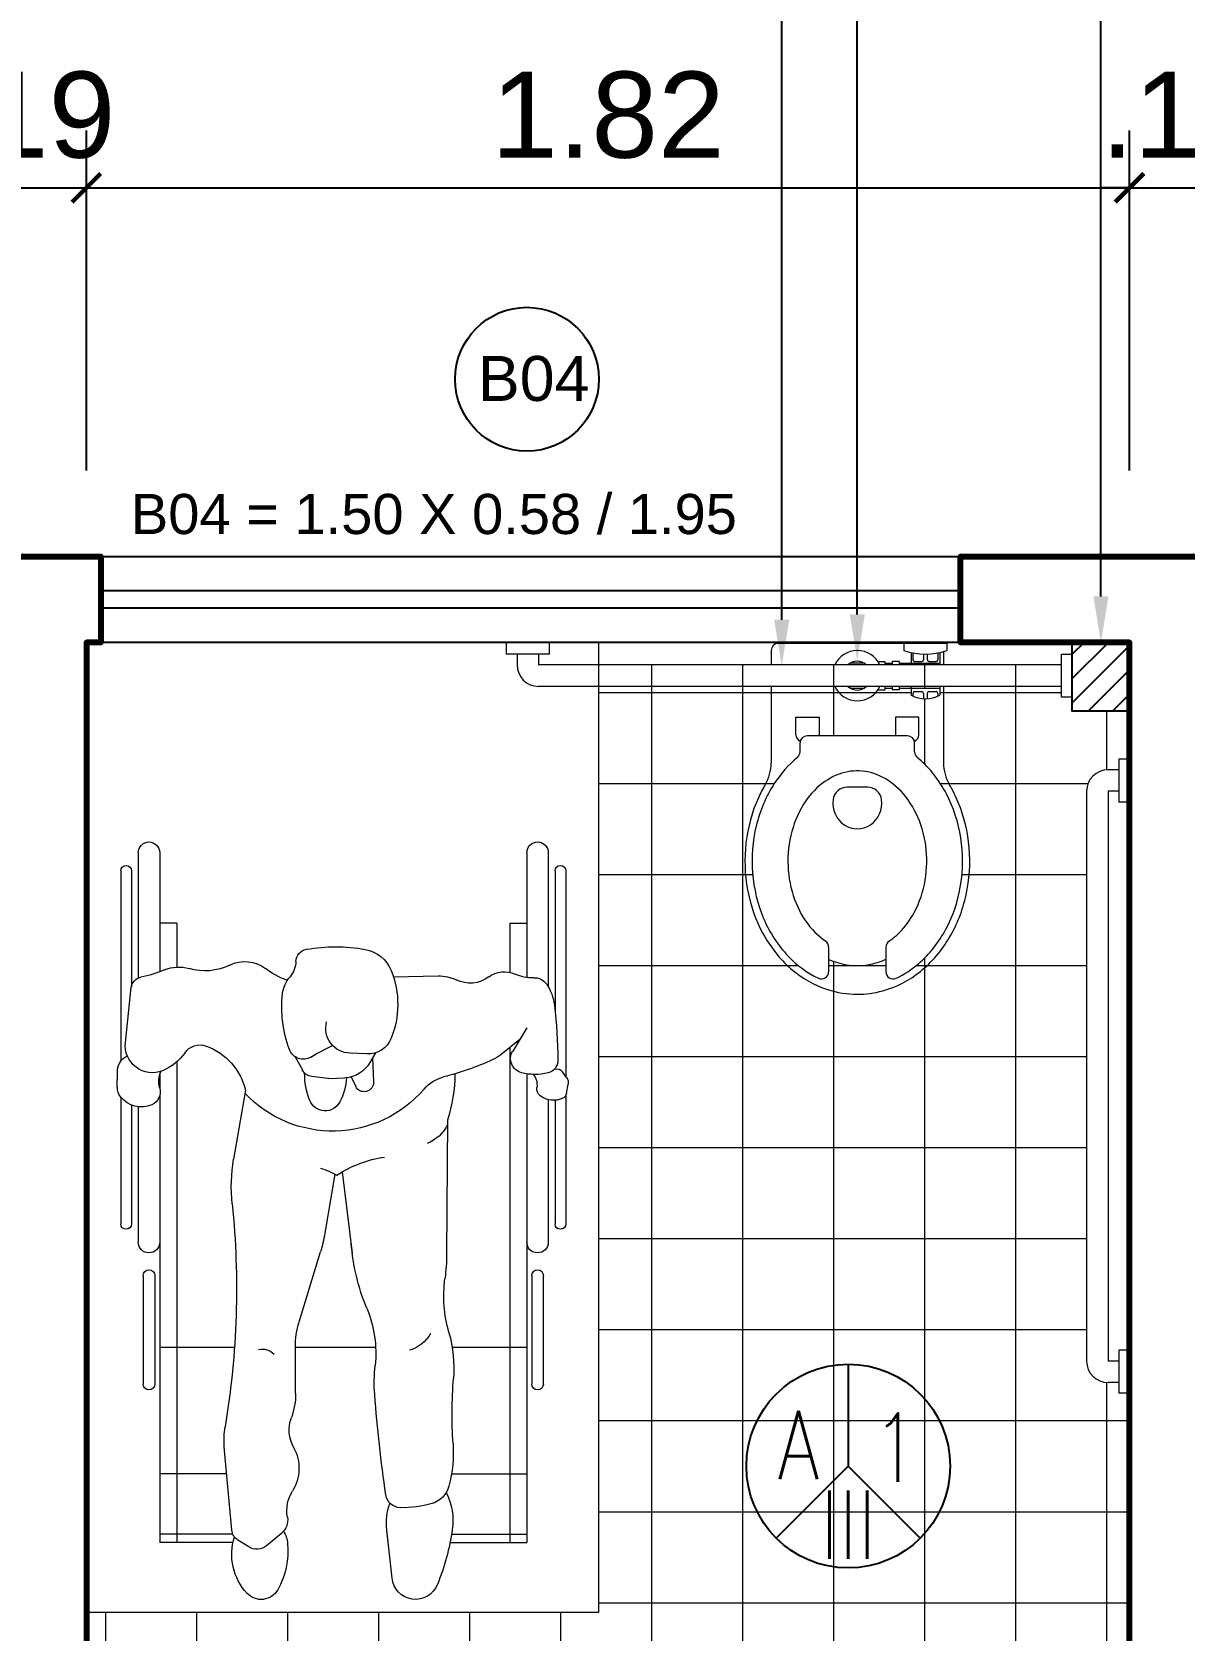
# Model space of a CAD drawing. Header units: metres. Extents: x -15851 to -15710, y 6781 to 6850.
# Drawn here: x -15804.962 to -15802.952, y 6804.295 to 6807.082 of the extents above; entities that cross this region are included whole.
import ezdxf
from ezdxf import colors
from ezdxf.entities.mleader import LeaderData, LeaderLine
from ezdxf.enums import TextEntityAlignment as Align
from ezdxf.math import Vec2, Vec3

# ---------------------------------------------------------------- set-up
doc = ezdxf.new("R2010")
doc.units = ezdxf.units.M
doc.linetypes.add('ACAD_ISO02W100', pattern=[15, 12, -3])
doc.layers.add('borda', color=220, linetype='Continuous', lineweight=9, plot=False)
for name, color, linetype, lineweight in [('cota', 18, 'Continuous', 9), ('hachura interna', 49, 'Continuous', 9), ('linha', 1, 'Continuous', 9), ('Linha 1', 1, 'Continuous', 13), ('Linha 2', 2, 'Continuous', 20), ('parede', 8, 'Continuous', 80), ('projeção', 25, 'ACAD_ISO02W100', 9)]:
    doc.layers.add(name, color=color, linetype=linetype, lineweight=lineweight)
for name, color, linetype in [('ESQUADRIAS', 2, 'Continuous'), ('Shafts', 1, 'Continuous'), ('TEXTO', 7, 'Continuous'), ('Texto Esquadrias', 7, 'Continuous'), ('TXT', 2, 'Continuous')]:
    doc.layers.add(name, color=color, linetype=linetype)
doc.layers.get('borda').off()
doc.styles.add('AMBI', font='arial.ttf')
doc.styles.add('arial', font='arial.ttf')
doc.styles.add('romans', font='romans.shx')
doc.styles.add('STYLE1', font='romans.shx')
doc.dimstyles.new('1-50', dxfattribs={"dimtxt": 0.15, "dimasz": 0.05, "dimexe": 0.1, "dimexo": 0.15, "dimgap": 0.05, "dimtad": 1, "dimzin": 4, "dimdsep": 46, "dimtxsty": 'arial', "dimblk": 'ARCHTICK', "dimcen": 0, "dimdle": 0.08, "dimclrd": 256, "dimclre": 256, "dimclrt": 256, "dimadec": 1, "dimazin": 0, "dimtfac": 1, "dimtix": 1, "dimtmove": 0, "dimatfit": 0, "dimldrblk": 'ARCHTICK', "dimfxl": 1, "dimtolj": 1, "dimarcsym": 0})

# ---------------------------------------------------------------- blocks, each defined once
blk = doc.blocks.new('deficiente 10')
for p, q in [((-779.61, 288.5), (-746.4, 288.5)), ((-749.65, 287.7), (-759.24, 286.66)), ((-741.89, 289.11), (-744.62, 289.09)), ((-740.15, 288.5), (-718.03, 288.5)), ((-782.78, 285.44), (-760.92, 285.44)), ((-779.61, 286.64), (-759.4, 286.64)), ((-738.77, 286.64), (-718.03, 286.64)), ((-738.47, 285.44), (-714.85, 285.44)), ((-709.01, 284.59), (-690.11, 284.59)), ((-782.78, 281.71), (-762, 281.71)), ((-770.51, 278.72), (-770.51, 281.71)), ((-744.04, 281.71), (-741.76, 281.71)), ((-740.39, 281.71), (-662.49, 281.71)), ((-709.01, 282.56), (-690.11, 282.56)), ((-696.56, 281.71), (-696.56, 268.66)), ((-674.43, 270.01), (-674.43, 281.71)), ((-663.9, 268.95), (-663.9, 281.71)), ((-662.49, 268.92), (-662.49, 281.71)), ((-770.51, 278.72), (-762.82, 278.72)), ((-746.29, 278.72), (-662.49, 278.72)), ((-664.63, 269.14), (-679.18, 270.44)), ((-741.35, 266.75), (-729.33, 268.81)), ((-661.7, 266.18), (-662.89, 268.07)), ((-661.92, 263.08), (-664.14, 260.43)), ((-747.19, 258.08), (-744.88, 256.82)), ((-700.93, 257.39), (-713.14, 253.67)), ((-696.56, 258.04), (-696.56, 244.04)), ((-688.48, 258), (-696.53, 258.04)), ((-743.38, 252.4), (-743.75, 255.17)), ((-743.37, 252.2), (-743.52, 249.39)), ((-726.72, 251.16), (-716.4, 252.9)), ((-747.69, 245.55), (-747.84, 248.46)), ((-743.68, 248.33), (-742.01, 247.52)), ((-727.1, 249.89), (-712.92, 248.12)), ((-747.87, 244.08), (-746.19, 245.03)), ((-747.03, 244.56), (-742.79, 244.4)), ((-761.12, 240.92), (-761.29, 233.11)), ((-656.22, 241.18), (-664.64, 242.1)), ((-736.1, 231.52), (-712.81, 231.65)), ((-696.56, 230.69), (-696.56, 217.66)), ((-674.43, 230.8), (-674.43, 217.66)), ((-663.9, 230.79), (-663.9, 217.66)), ((-662.49, 231.05), (-662.49, 217.66)), ((-770.51, 220.65), (-761.91, 220.65)), ((-770.51, 220.65), (-770.51, 217.66)), ((-750.21, 218.89), (-747.55, 222.2)), ((-748.8, 220.65), (-662.49, 220.65)), ((-782.78, 217.66), (-761.01, 217.66)), ((-752.25, 217.67), (-748.17, 220.13)), ((-749.74, 219.48), (-749.74, 219.18)), ((-744.21, 217.66), (-662.49, 217.66)), ((-709.01, 216.81), (-690.11, 216.81)), ((-709.01, 214.78), (-690.11, 214.78)), ((-782.78, 213.93), (-759.42, 213.93)), ((-779.61, 212.73), (-755.14, 212.73)), ((-739.71, 213.93), (-714.85, 213.93)), ((-739.6, 212.73), (-718.03, 212.73)), ((-779.61, 210.87), (-743.77, 210.87)), ((-743.56, 210.71), (-744.54, 211.43)), ((-740.76, 210.75), (-742.38, 210.45)), ((-740.44, 210.87), (-718.03, 210.87))]:
    blk.add_line(p, q)
for centre, radius, start, end in [((-779.61, 287.57), 0.933, 90, 270), ((-749.14, 282.98), 4.74, 338.1434, 96.1738), ((-744.6, 286.04), 3.06, 90.3734, 154.0963), ((-741.87, 286.37), 2.73, 50.9982, 90.3734), ((-743.04, 284.92), 4.61, 336.7071, 50.9982), ((-718.03, 287.57), 0.933, 270, 90), ((-782.78, 283.58), 1.87, 90, 270), ((-782.23, 289.29), 21.6, 337.1485, 348.553), ((-759.01, 284.59), 2.09, 96.1738, 168.553), ((-714.85, 283.58), 1.87, 270, 90), ((-709.01, 283.58), 1.02, 90, 270), ((-690.11, 283.58), 1.02, 270, 90), ((-742.9, 277.53), 4.34, 74.409, 113.6829), ((-741.07, 284.07), 2.46, 254.409, 336.7071), ((-756.42, 278.41), 6.41, 157.1485, 196.5694), ((-752.7, 284.41), 8.57, 304.5485, 338.1434), ((-771.88, 273.81), 9.72, 333.5166, 16.5694), ((-746, 274.68), 3.24, 124.5485, 199.9444), ((-738.92, 277.25), 10.77, 199.9444, 256.9452), ((-680.4, 256.78), 13.71, 84.8929, 99.4895), ((-757.88, 266.84), 5.91, 153.5166, 217.5222), ((-724.46, 240.31), 28.91, 84.1619, 99.6849), ((-706.7, 414.09), 145.78, 264.1619, 279.4895), ((-664.84, 266.84), 2.3, 32.0961, 84.8929), ((-660.43, 259.08), 10.06, 47.1659, 107.4034), ((-755.25, 251.54), 21.03, 310.6612, 46.6858), ((-663.94, 264.78), 2.64, 320.0692, 32.0961), ((-655.86, 264.01), 3.33, 299.1731, 47.1659), ((-773.62, 254.75), 13.93, 19.7257, 37.5222), ((-693.21, 263.9), 3, 169.3771, 225.3134), ((-757.59, 254.92), 5.39, 96.4099, 131.3289), ((-755.83, 239.25), 21.16, 69.5864, 96.4099), ((-668.02, 253.11), 6.42, 79.8776, 122.0847), ((-666.38, 262.3), 2.92, 259.8776, 320.0692), ((-661.87, 264.2), 4.83, 237.7219, 264.8934), ((-661.05, 273.32), 13.98, 264.8934, 299.1731), ((-763.77, 255.75), 2.19, 90.9535, 170.2167), ((-763.87, 262.07), 4.12, 270.9535, 311.3289), ((-749.35, 256.65), 2.59, 329.1701, 69.5864), ((-745.95, 254.88), 2.22, 7.5231, 61.3712), ((-744.31, 243.54), 12.89, 68.468, 90.2381), ((-696.6, 243.19), 14.84, 89.7461, 106.9445), ((-688.43, 270.11), 12.11, 269.7461, 290.1272), ((-682.07, 252.77), 6.35, 61.1107, 110.1272), ((-675.4, 264.88), 7.47, 241.1107, 302.0847), ((-736.57, 251.06), 29.79, 170.2167, 190.0443), ((-710.17, 233.27), 43.04, 149.1701, 154.8848), ((-740.64, 252.85), 2.89, 297.295, 68.468), ((-707.97, 260.61), 21, 199.3703, 207.8163), ((-720.73, 278.6), 26.06, 279.5756, 286.9445), ((-752.12, 248.46), 4.28, 0, 105.4377), ((-744.48, 252.25), 1.11, 357.1058, 7.5231), ((-748.83, 249.65), 5.32, 299.7251, 357.1058), ((-744.23, 259.8), 10.72, 273.7076, 297.295), ((-708.49, 239.21), 21.46, 147.274, 171.2195), ((-717.45, 211.68), 36.72, 67.3879, 85.668), ((-759.96, 246.92), 6.04, 190.0443, 248.1335), ((-751.96, 245.32), 4.28, 292.3739, 3.0345), ((-742.73, 246.04), 1.64, 267.8272, 64.231), ((-695.48, 264.41), 20.4, 247.3879, 276.056), ((-690.4, 216.46), 27.82, 85.583, 96.056), ((-708.97, -24), 268.99, 81.839, 85.583), ((-756.33, 255.96), 15.78, 248.1335, 292.3739), ((-671.16, 239.68), 2.62, 1.2881, 81.839), ((-665.79, 231.59), 10.57, 83.7627, 109.5493), ((-686.65, 239.33), 18.11, 343.4823, 1.2881), ((-656.67, 237.08), 4.12, 291.9692, 83.7627), ((-701.86, 239.79), 6.09, 298.693, 344.3358), ((-737.21, 230.53), 6.66, 130.6612, 165.644), ((-738.13, 237.43), 6.52, 295.1049, 338.8275), ((-673.39, 235.4), 4.29, 284.8355, 343.4823), ((-754.62, 232.96), 6.67, 178.7191, 206.463), ((-794.6, 245.22), 52.57, 335.8172, 345.644), ((-744.49, 257.23), 27.04, 270.5698, 288.0744), ((-713, 266.35), 34.7, 270.312, 277.4493), ((-705.47, 208.78), 23.36, 74.1699, 97.4493), ((-666.27, 241.2), 10.65, 242.6529, 278.261), ((-670.74, 271.97), 41.74, 278.261, 291.9692), ((-765.47, 227.56), 5.45, 323.1315, 26.463), ((-692.85, 253.27), 22.88, 254.1699, 274.4975), ((-684.86, 151.59), 79.1, 86.3024, 94.4975), ((-678.25, 253.75), 23.27, 266.3024, 284.8355), ((-757.52, 221.59), 4.49, 143.1315, 205.2149), ((-752.83, 226.47), 6.79, 321.1007, 335.8172), ((-746.86, 217.95), 2.54, 14.3528, 121.0291), ((-782.78, 215.79), 1.87, 90, 270), ((-767.49, 216.89), 6.53, 356.2268, 25.2149), ((-753.7, 216.2), 9.6, 346.2891, 14.3528), ((-714.85, 215.79), 1.87, 270, 90), ((-758.47, 216.3), 2.51, 176.2268, 235.4123), ((-742.23, 218.76), 2.88, 229.4894, 277.8265), ((-741.63, 214.34), 1.58, 37.78, 97.8265), ((-743.36, 213), 3.77, 334.4064, 37.78), ((-709.01, 215.79), 1.02, 90, 270), ((-690.11, 215.79), 1.02, 270, 90), ((-779.61, 211.8), 0.933, 90, 270), ((-755.27, 220.95), 8.15, 235.4123, 263.5457), ((-745.36, 308.58), 96.35, 263.5457, 269.2953), ((-746.51, 214.45), 2.2, 269.2953, 346.2891), ((-743.77, 212.49), 1.31, 166.4185, 233.805), ((-718.03, 211.8), 0.933, 270, 90), ((-742.66, 211.94), 1.52, 233.805, 280.699), ((-740.96, 211.85), 1.12, 280.699, 334.4064)]:
    blk.add_arc(centre, radius, start, end)
blk = doc.blocks.new('Sanitário PNE')
at = {"layer": 'Linha 2'}
for p, q in [((-15804.1341, 6806.0157), (-15804.1341, 6805.9969)), ((-15804.0591, 6806.0157), (-15804.0591, 6805.9969)), ((-15803.4403, 6806.0157), (-15803.4403, 6806.0032)), ((-15803.3653, 6806.0157), (-15803.3653, 6806.0032)), ((-15804.0591, 6805.9969), (-15804.1341, 6805.9969)), ((-15804.1153, 6805.9969), (-15804.1153, 6805.9782)), ((-15804.0778, 6805.9969), (-15804.0778, 6805.9782)), ((-15803.1653, 6805.9782), (-15804.0778, 6805.9782)), ((-15803.4855, 6805.9842), (-15803.4735, 6805.9842)), ((-15803.4735, 6805.9842), (-15803.4735, 6805.9782)), ((-15803.4735, 6805.9811), (-15803.461, 6805.9811)), ((-15803.461, 6805.9842), (-15803.461, 6805.9782)), ((-15803.4485, 6805.9842), (-15803.461, 6805.9842)), ((-15803.4485, 6805.9842), (-15803.4485, 6805.9782)), ((-15803.4485, 6805.9811), (-15803.3778, 6805.9811)), ((-15803.4278, 6805.9996), (-15803.4278, 6805.9811)), ((-15803.4247, 6805.999), (-15803.4247, 6805.9873)), ((-15803.4216, 6805.9842), (-15803.4091, 6805.9842)), ((-15803.406, 6805.9969), (-15803.406, 6805.9873)), ((-15803.3997, 6805.9969), (-15803.3997, 6805.9873)), ((-15803.3966, 6805.9842), (-15803.3841, 6805.9842)), ((-15803.381, 6805.999), (-15803.381, 6805.9873)), ((-15803.3778, 6805.9996), (-15803.3778, 6805.9811)), ((-15803.1653, 6805.9407), (-15804.0778, 6805.9407)), ((-15803.4855, 6805.9346), (-15803.4735, 6805.9346)), ((-15803.4735, 6805.9407), (-15803.4735, 6805.9346)), ((-15803.4735, 6805.9378), (-15803.461, 6805.9378)), ((-15803.461, 6805.9407), (-15803.461, 6805.9346)), ((-15803.4485, 6805.9346), (-15803.461, 6805.9346)), ((-15803.4485, 6805.9407), (-15803.4485, 6805.9346)), ((-15803.4485, 6805.9378), (-15803.3778, 6805.9378)), ((-15803.4278, 6805.9378), (-15803.4278, 6805.9253)), ((-15803.4247, 6805.9284), (-15803.4247, 6805.9237)), ((-15803.4216, 6805.9315), (-15803.4091, 6805.9315)), ((-15803.406, 6805.9284), (-15803.406, 6805.9191)), ((-15803.3997, 6805.9284), (-15803.3997, 6805.9191)), ((-15803.3966, 6805.9315), (-15803.3841, 6805.9315)), ((-15803.381, 6805.9284), (-15803.381, 6805.9237)), ((-15803.3778, 6805.9378), (-15803.3778, 6805.9253)), ((-15803.0653, 6805.814), (-15803.0653, 6805.739)), ((-15803.0466, 6805.814), (-15803.0653, 6805.814)), ((-15803.0653, 6805.7953), (-15803.0841, 6805.7953)), ((-15803.1216, 6805.7578), (-15803.1216, 6804.764)), ((-15803.0841, 6805.7578), (-15803.0841, 6804.764)), ((-15803.0653, 6805.7578), (-15803.0841, 6805.7578)), ((-15803.0466, 6805.739), (-15803.0653, 6805.739)), ((-15803.0466, 6804.7828), (-15803.0653, 6804.7828)), ((-15803.0653, 6804.7828), (-15803.0653, 6804.7078)), ((-15803.0653, 6804.764), (-15803.0841, 6804.764)), ((-15803.0653, 6804.7265), (-15803.0841, 6804.7265)), ((-15803.0466, 6804.7078), (-15803.0653, 6804.7078))]:
    blk.add_line(p, q, dxfattribs=at)
at = {"layer": 'Linha 2', "linetype": 'Continuous'}
for p, q in [((-15803.3653, 6806.0157), (-15803.6595, 6806.0157)), ((-15803.672, 6806.0032), (-15803.672, 6805.9782)), ((-15803.3712, 6806.0013), (-15803.3712, 6805.9782)), ((-15803.672, 6805.9407), (-15803.672, 6805.8073)), ((-15803.3712, 6805.9407), (-15803.3712, 6805.8073)), ((-15803.6289, 6805.8565), (-15803.6289, 6805.8869)), ((-15803.6289, 6805.8869), (-15803.5882, 6805.8869)), ((-15803.5882, 6805.8869), (-15803.5882, 6805.8565)), ((-15803.4142, 6805.8869), (-15803.455, 6805.8869)), ((-15803.455, 6805.8869), (-15803.455, 6805.8565)), ((-15803.4142, 6805.8565), (-15803.4142, 6805.8869)), ((-15803.6216, 6805.8264), (-15803.6216, 6805.842)), ((-15803.4341, 6805.8545), (-15803.6091, 6805.8545)), ((-15803.4216, 6805.8264), (-15803.4216, 6805.842)), ((-15803.5716, 6805.4861), (-15803.5716, 6805.443))]:
    blk.add_line(p, q, dxfattribs=at)
at = {"layer": 'Linha 2'}
for points in [[(-15803.5074, 6805.9782), (-15803.5091, 6805.9811), (-15803.5341, 6805.9811), (-15803.5358, 6805.9782)], [(-15803.1466, 6805.9219), (-15803.1653, 6805.9219), (-15803.1653, 6805.9969), (-15803.1466, 6805.9969)], [(-15803.5358, 6805.9407), (-15803.5341, 6805.9378), (-15803.5091, 6805.9378), (-15803.5074, 6805.9407)]]:
    blk.add_lwpolyline(points, dxfattribs=at)
at = {"layer": 'Linha 2', "linetype": 'Continuous', "flags": 128}
for points in [[(-15803.4792, 6805.7431, 0.377621), (-15803.504, 6805.765), (-15803.5392, 6805.765, 0.377621), (-15803.564, 6805.7431)], [(-15803.4661, 6805.4965, 0.248891), (-15803.4716, 6805.4861), (-15803.4716, 6805.443, 0.551149), (-15803.4537, 6805.4317)]]:
    blk.add_lwpolyline(points, format="xyb", dxfattribs=at)
at = {"layer": 'Linha 2', "linetype": 'Continuous'}
for centre, radius, start, end in [((-15803.6595, 6806.0032), 0.0125, 90, 180), ((-15803.6164, 6805.8565), 0.0125, 180, 247.3817), ((-15803.6091, 6805.842), 0.0125, 90, 180), ((-15803.6007, 6805.8565), 0.0125, 350.9999, 0), ((-15803.4425, 6805.8565), 0.0125, 180, 189.0001), ((-15803.4341, 6805.842), 0.0125, 0, 90), ((-15803.4267, 6805.8565), 0.0125, 292.6183, 0), ((-15803.6341, 6805.8264), 0.0125, 309.6473, 0), ((-15803.4091, 6805.8264), 0.0125, 180, 230.3906), ((-15803.747, 6805.8073), 0.075, 329.4655, 0), ((-15803.2962, 6805.8073), 0.075, 180, 210.5285), ((-15803.5841, 6805.4861), 0.0125, 0, 55.8586), ((-15803.5841, 6805.443), 0.0125, 244.5524, 0)]:
    blk.add_arc(centre, radius, start, end, dxfattribs=at)
at = {"layer": 'Linha 2'}
for centre, radius, start, end in [((-15804.0778, 6805.9782), 0.0375, 180, 270), ((-15803.5216, 6805.9594), 0.0437, 25.3769, 154.6231), ((-15803.5216, 6805.9594), 0.025, 48.5904, 131.4096), ((-15803.4028, 6806.1125), 0.1156, 251.0754, 288.9246), ((-15803.3935, 6805.9594), 0.0406, 147.7958, 152.5136), ((-15803.4216, 6805.9873), 0.00313, 180, 270), ((-15803.4091, 6805.9873), 0.00313, 270, 0), ((-15803.3966, 6805.9873), 0.00313, 180, 270), ((-15803.3841, 6805.9873), 0.00313, 270, 0), ((-15803.4122, 6805.9594), 0.0406, 27.4869, 32.2048), ((-15803.5216, 6805.9594), 0.0437, 205.3769, 334.6231), ((-15803.5216, 6805.9594), 0.025, 228.5904, 311.4096), ((-15803.3935, 6805.9594), 0.0406, 207.4864, 212.2042), ((-15803.4028, 6805.9721), 0.0531, 241.9275, 298.0725), ((-15803.4216, 6805.9284), 0.00313, 90, 180), ((-15803.4091, 6805.9284), 0.00313, 0, 90), ((-15803.3966, 6805.9284), 0.00313, 90, 180), ((-15803.3841, 6805.9284), 0.00313, 0, 90), ((-15803.4122, 6805.9594), 0.0406, 327.7952, 332.5131), ((-15803.0841, 6805.7578), 0.0375, 90, 180), ((-15803.0841, 6804.764), 0.0375, 180, 270)]:
    blk.add_arc(centre, radius, start, end, dxfattribs=at)
at = {"layer": 'Linha 2', "linetype": 'Continuous'}
blk.add_ellipse((-15803.5216, 6805.7372), major_axis=(0, -0.0449), ratio=0.952683, start_param=4.579645, end_param=7.986726, dxfattribs=at)
for points, knots in [([(-15803.6261, 6805.8168), (-15803.6415, 6805.8041), (-15803.6551, 6805.7886), (-15803.6808, 6805.7491), (-15803.6915, 6805.724), (-15803.7044, 6805.6708), (-15803.7066, 6805.6428), (-15803.7022, 6805.5877), (-15803.6956, 6805.5606), (-15803.6746, 6805.5112), (-15803.66, 6805.4889), (-15803.6269, 6805.4541), (-15803.6089, 6805.441), (-15803.5895, 6805.4317)], [3.741091, 3.741091, 3.741091, 3.741091, 4.045411, 4.045411, 4.426754, 4.426754, 4.808096, 4.808096, 5.189438, 5.189438, 5.57078, 5.57078, 5.909278, 5.909278, 5.909278, 5.909278]), ([(-15803.4537, 6805.4317), (-15803.44, 6805.4383), (-15803.4269, 6805.4468), (-15803.3959, 6805.4732), (-15803.3796, 6805.4938), (-15803.3545, 6805.5405), (-15803.3458, 6805.5667), (-15803.3369, 6805.621), (-15803.3368, 6805.6492), (-15803.3453, 6805.7036), (-15803.3539, 6805.7299), (-15803.3786, 6805.7768), (-15803.3948, 6805.7976), (-15803.4148, 6805.8149), (-15803.4159, 6805.8159), (-15803.4171, 6805.8168)], [0.373937, 0.373937, 0.373937, 0.373937, 0.613333, 0.613333, 0.994675, 0.994675, 1.376017, 1.376017, 1.757359, 1.757359, 2.138701, 2.138701, 2.520043, 2.520043, 2.542071, 2.542071, 2.542071, 2.542071]), ([(-15803.4661, 6805.4965), (-15803.4618, 6805.4994), (-15803.4575, 6805.5027), (-15803.4414, 6805.5171), (-15803.4303, 6805.5312), (-15803.413, 6805.564), (-15803.4066, 6805.5829), (-15803.3999, 6805.6224), (-15803.3996, 6805.6432), (-15803.405, 6805.6831), (-15803.4108, 6805.7023), (-15803.4272, 6805.7362), (-15803.4378, 6805.7507), (-15803.4616, 6805.7737), (-15803.4746, 6805.7819), (-15803.5013, 6805.7921), (-15803.5148, 6805.7941), (-15803.5418, 6805.7921), (-15803.5554, 6805.7881), (-15803.5814, 6805.7736), (-15803.594, 6805.7631), (-15803.6158, 6805.7363), (-15803.625, 6805.7198), (-15803.638, 6805.6833), (-15803.6419, 6805.6633), (-15803.6433, 6805.6227), (-15803.6408, 6805.6022), (-15803.6303, 6805.5642), (-15803.6222, 6805.5467), (-15803.602, 6805.5173), (-15803.59, 6805.5053), (-15803.5772, 6805.4966), (-15803.5771, 6805.4965), (-15803.5771, 6805.4965)], [0.509912, 0.509912, 0.509912, 0.509912, 0.634301, 0.634301, 1.001215, 1.001215, 1.368128, 1.368128, 1.735042, 1.735042, 2.101955, 2.101955, 2.468868, 2.468868, 2.835782, 2.835782, 3.202695, 3.202695, 3.569609, 3.569609, 3.936522, 3.936522, 4.303435, 4.303435, 4.670349, 4.670349, 5.037262, 5.037262, 5.404176, 5.404176, 5.771089, 5.771089, 5.773195, 5.773195, 5.773195, 5.773195]), ([(-15803.6824, 6805.7692), (-15803.6867, 6805.7618), (-15803.6907, 6805.7542), (-15803.7054, 6805.7219), (-15803.7127, 6805.6952), (-15803.719, 6805.6406), (-15803.7181, 6805.6127), (-15803.7081, 6805.5589), (-15803.699, 6805.533), (-15803.6735, 6805.4863), (-15803.6572, 6805.4656), (-15803.6188, 6805.4322), (-15803.5969, 6805.4195), (-15803.5567, 6805.4065), (-15803.5391, 6805.4037), (-15803.5216, 6805.4037), (-15803.5066, 6805.4037), (-15803.4917, 6805.4057), (-15803.4535, 6805.4162), (-15803.4311, 6805.4279), (-15803.3917, 6805.4595), (-15803.3746, 6805.4795), (-15803.3476, 6805.525), (-15803.3377, 6805.5505), (-15803.3259, 6805.6039), (-15803.3241, 6805.6318), (-15803.3287, 6805.6866), (-15803.3352, 6805.7135), (-15803.3499, 6805.7491), (-15803.355, 6805.7594), (-15803.3608, 6805.7692)], [4.092165, 4.092165, 4.092165, 4.092165, 4.209542, 4.209542, 4.571964, 4.571964, 4.934387, 4.934387, 5.296809, 5.296809, 5.659232, 5.659232, 6.021654, 6.021654, 6.283185, 6.283185, 6.283185, 6.506079, 6.506079, 6.868501, 6.868501, 7.230924, 7.230924, 7.593347, 7.593347, 7.955769, 7.955769, 8.318192, 8.318192, 8.474231, 8.474231, 8.474231, 8.474231]), ([(-15803.5716, 6805.4648), (-15803.5704, 6805.4642), (-15803.5693, 6805.4637), (-15803.5575, 6805.4588), (-15803.5466, 6805.4559), (-15803.5246, 6805.4532), (-15803.5135, 6805.4534), (-15803.492, 6805.457), (-15803.4817, 6805.4602), (-15803.4716, 6805.4648)], [5.9223238, 5.9223238, 5.9223238, 5.9223238, 5.9481799, 5.9481799, 6.1834525, 6.1834525, 6.418725, 6.418725, 6.6440049, 6.6440049, 6.6440049, 6.6440049])]:
    blk.add_open_spline(points, degree=3, knots=knots, dxfattribs=at)
blk = doc.blocks.new('A$C676863C5')
at = {"layer": 'TXT'}
for p, q in [((0, 23.91), (0, 1.56)), ((0, 1.56), (-15.81, -14.25)), ((0, 1.56), (15.81, -14.25))]:
    blk.add_line(p, q, dxfattribs=at)
blk.add_circle((0, 1.56), 22.36, dxfattribs=at)
blk = doc.blocks.new('_ArchTick')
at = {"color": 0, "linetype": 'ByBlock', "const_width": 0.15}
blk.add_lwpolyline([(-0.5, -0.5), (0.5, 0.5)], dxfattribs=at)
blk = doc.blocks.new('*D55')
at = {"layer": 'cota', "lineweight": -2, "transparency": 16777216}
for p, q in [((-15805.0566, 6806.3175), (-15805.0566, 6806.9103)), ((-15804.8666, 6806.3175), (-15804.8666, 6806.9103)), ((-15805.0566, 6806.8103), (-15805.1066, 6806.8103)), ((-15805.0566, 6806.8103), (-15804.8666, 6806.8103)), ((-15804.8666, 6806.8103), (-15804.8166, 6806.8103))]:
    blk.add_line(p, q, dxfattribs=at)
at = {"layer": 'Defpoints', "color": 0, "transparency": 16777216}
for p in [(-15804.8666, 6806.8103), (-15805.0566, 6806.1675), (-15804.8666, 6806.1675)]:
    blk.add_point(p, dxfattribs=at)
at = {"layer": 'cota', "lineweight": -2, "transparency": 16777216, "xscale": 0.05, "yscale": 0.05, "zscale": 0.05}
blk.add_blockref('_ArchTick', (-15805.0566, 6806.8103), dxfattribs=at)
at = {"layer": 'cota', "lineweight": -2, "transparency": 16777216, "xscale": 0.05, "yscale": 0.05, "zscale": 0.05, "rotation": 180}
blk.add_blockref('_ArchTick', (-15804.8666, 6806.8103), dxfattribs=at)
at = {"layer": 'cota', "transparency": 16777216, "insert": (-15804.9616, 6806.9368), "char_height": 0.15, "attachment_point": 5, "style": 'arial'}
blk.add_mtext('\\A1;.19', dxfattribs=at)
blk = doc.blocks.new('*D56')
at = {"layer": 'cota', "lineweight": -2, "transparency": 16777216}
for p, q in [((-15804.8666, 6806.3175), (-15804.8666, 6806.9103)), ((-15803.0466, 6806.3175), (-15803.0466, 6806.9103)), ((-15804.9466, 6806.8103), (-15802.9666, 6806.8103))]:
    blk.add_line(p, q, dxfattribs=at)
at = {"layer": 'Defpoints', "color": 0, "transparency": 16777216}
for p in [(-15803.0466, 6806.8103), (-15804.8666, 6806.1675), (-15803.0466, 6806.1675)]:
    blk.add_point(p, dxfattribs=at)
at = {"layer": 'cota', "lineweight": -2, "transparency": 16777216, "xscale": 0.05, "yscale": 0.05, "zscale": 0.05, "rotation": 180}
blk.add_blockref('_ArchTick', (-15804.8666, 6806.8103), dxfattribs=at)
at = {"layer": 'cota', "lineweight": -2, "transparency": 16777216, "xscale": 0.05, "yscale": 0.05, "zscale": 0.05}
blk.add_blockref('_ArchTick', (-15803.0466, 6806.8103), dxfattribs=at)
at = {"layer": 'cota', "transparency": 16777216, "insert": (-15803.9566, 6806.9368), "char_height": 0.15, "attachment_point": 5, "style": 'arial'}
blk.add_mtext('\\A1;1.82', dxfattribs=at)
blk = doc.blocks.new('*D57')
at = {"layer": 'cota', "lineweight": -2, "transparency": 16777216}
for p, q in [((-15803.0466, 6806.3175), (-15803.0466, 6806.9103)), ((-15802.8566, 6806.3175), (-15802.8566, 6806.9103)), ((-15803.0466, 6806.8103), (-15803.0966, 6806.8103)), ((-15803.0466, 6806.8103), (-15802.8566, 6806.8103)), ((-15802.8566, 6806.8103), (-15802.8066, 6806.8103))]:
    blk.add_line(p, q, dxfattribs=at)
at = {"layer": 'Defpoints', "color": 0, "transparency": 16777216}
for p in [(-15802.8566, 6806.8103), (-15803.0466, 6806.1675), (-15802.8566, 6806.1675)]:
    blk.add_point(p, dxfattribs=at)
at = {"layer": 'cota', "lineweight": -2, "transparency": 16777216, "xscale": 0.05, "yscale": 0.05, "zscale": 0.05}
blk.add_blockref('_ArchTick', (-15803.0466, 6806.8103), dxfattribs=at)
at = {"layer": 'cota', "lineweight": -2, "transparency": 16777216, "xscale": 0.05, "yscale": 0.05, "zscale": 0.05, "rotation": 180}
blk.add_blockref('_ArchTick', (-15802.8566, 6806.8103), dxfattribs=at)
at = {"layer": 'cota', "transparency": 16777216, "insert": (-15802.9516, 6806.9368), "char_height": 0.15, "attachment_point": 5, "style": 'arial'}
blk.add_mtext('\\A1;.19', dxfattribs=at)
blk = doc.blocks.new('*D63')
at = {"layer": 'cota', "lineweight": -2, "transparency": 16777216}
for p, q in [((-15817.1466, 6806.3175), (-15817.1466, 6807.3999)), ((-15792.9866, 6806.3175), (-15792.9866, 6807.3999)), ((-15817.2266, 6807.2999), (-15792.9066, 6807.2999))]:
    blk.add_line(p, q, dxfattribs=at)
at = {"layer": 'Defpoints', "color": 0, "transparency": 16777216}
for p in [(-15792.9866, 6807.2999), (-15817.1466, 6806.1675), (-15792.9866, 6806.1675)]:
    blk.add_point(p, dxfattribs=at)
at = {"layer": 'cota', "lineweight": -2, "transparency": 16777216, "xscale": 0.05, "yscale": 0.05, "zscale": 0.05, "rotation": 180}
blk.add_blockref('_ArchTick', (-15817.1466, 6807.2999), dxfattribs=at)
at = {"layer": 'cota', "lineweight": -2, "transparency": 16777216, "xscale": 0.05, "yscale": 0.05, "zscale": 0.05}
blk.add_blockref('_ArchTick', (-15792.9866, 6807.2999), dxfattribs=at)
at = {"layer": 'cota', "transparency": 16777216, "insert": (-15805.0666, 6807.4265), "char_height": 0.15, "attachment_point": 5, "style": 'arial'}
blk.add_mtext('\\A1;24.16', dxfattribs=at)

msp = doc.modelspace()

# ---------------------------------------------------------------- hatches: boundary and pattern name
at = {"layer": 'hachura interna'}
h = msp.add_hatch(dxfattribs=at)
h.set_pattern_fill('NET', color=256, scale=0.05)
h.paths.add_polyline_path([(-15803.0466, 6804.7078), (-15803.0653, 6804.7078), (-15803.0653, 6804.7265), (-15803.0841, 6804.7265, -0.414214), (-15803.1216, 6804.764), (-15803.1216, 6805.7578, -0.414214), (-15803.0841, 6805.7953), (-15803.0653, 6805.7953), (-15803.0653, 6805.814), (-15803.0466, 6805.814), (-15803.0466, 6805.8975), (-15803.1466, 6805.8975), (-15803.1466, 6805.9219), (-15803.1653, 6805.9219), (-15803.1653, 6805.9782), (-15803.9731, 6805.9782), (-15803.9731, 6804.3257), (-15804.8666, 6804.3257), (-15804.8666, 6802.7175), (-15804.7866, 6802.7175), (-15803.8866, 6802.7175), (-15803.4973, 6802.7175), (-15803.4973, 6802.8246, -1.375086), (-15803.1537, 6803.1682), (-15803.0466, 6803.1682)])
edge = h.paths.add_edge_path(flags=16)
edge.add_spline(control_points=[(-15803.5895, 6805.4317), (-15803.6089, 6805.441), (-15803.6269, 6805.4541), (-15803.66, 6805.4889), (-15803.6746, 6805.5112), (-15803.6956, 6805.5606), (-15803.7022, 6805.5877), (-15803.7066, 6805.6428), (-15803.7044, 6805.6708), (-15803.6915, 6805.724), (-15803.6808, 6805.7491), (-15803.6551, 6805.7886), (-15803.6415, 6805.8041), (-15803.6261, 6805.8168)], knot_values=[3.741091, 3.741091, 3.741091, 3.741091, 4.079589, 4.079589, 4.460931, 4.460931, 4.842273, 4.842273, 5.223616, 5.223616, 5.604958, 5.604958, 5.909278, 5.909278, 5.909278, 5.909278], degree=3, periodic=0)
edge.add_arc((-15803.6341, 6805.8264), 0.0125, 316.8164, 360)
edge.add_line((-15803.6216, 6805.8264), (-15803.6216, 6805.8451))
edge.add_arc((-15803.6164, 6805.8565), 0.0125, 180, 245.6571, ccw=False)
edge.add_line((-15803.6289, 6805.8565), (-15803.6289, 6805.8869))
edge.add_line((-15803.6289, 6805.8869), (-15803.5882, 6805.8869))
edge.add_line((-15803.5882, 6805.8869), (-15803.5882, 6805.8545))
edge.add_line((-15803.5882, 6805.8545), (-15803.455, 6805.8545))
edge.add_line((-15803.455, 6805.8545), (-15803.455, 6805.8869))
edge.add_line((-15803.455, 6805.8869), (-15803.4142, 6805.8869))
edge.add_line((-15803.4142, 6805.8869), (-15803.4142, 6805.8565))
edge.add_arc((-15803.4267, 6805.8565), 0.0125, -65.6571, 0, ccw=False)
edge.add_line((-15803.4216, 6805.8451), (-15803.4216, 6805.8264))
edge.add_arc((-15803.4091, 6805.8264), 0.0125, 180, 230.3906)
edge.add_spline(control_points=[(-15803.4171, 6805.8168), (-15803.4159, 6805.8159), (-15803.4148, 6805.8149), (-15803.3948, 6805.7976), (-15803.3786, 6805.7768), (-15803.3539, 6805.7299), (-15803.3453, 6805.7036), (-15803.3368, 6805.6492), (-15803.3369, 6805.621), (-15803.3458, 6805.5667), (-15803.3545, 6805.5405), (-15803.3796, 6805.4938), (-15803.3959, 6805.4732), (-15803.4269, 6805.4468), (-15803.44, 6805.4383), (-15803.4537, 6805.4317)], knot_values=[0.373937, 0.373937, 0.373937, 0.373937, 0.395965, 0.395965, 0.777307, 0.777307, 1.158649, 1.158649, 1.539991, 1.539991, 1.921333, 1.921333, 2.302676, 2.302676, 2.542071, 2.542071, 2.542071, 2.542071], degree=3, periodic=0)
edge.add_arc((-15803.4591, 6805.443), 0.0125, 180, 303.6393, ccw=False)
edge.add_line((-15803.4716, 6805.443), (-15803.4716, 6805.4648))
edge.add_spline(control_points=[(-15803.4716, 6805.4648), (-15803.4817, 6805.4602), (-15803.492, 6805.457), (-15803.5135, 6805.4534), (-15803.5246, 6805.4532), (-15803.5466, 6805.4559), (-15803.5575, 6805.4588), (-15803.5693, 6805.4637), (-15803.5704, 6805.4642), (-15803.5716, 6805.4648)], knot_values=[5.922324, 5.922324, 5.922324, 5.922324, 6.147604, 6.147604, 6.382876, 6.382876, 6.618149, 6.618149, 6.644005, 6.644005, 6.644005, 6.644005], degree=3, periodic=0)
edge.add_line((-15803.5716, 6805.4648), (-15803.5716, 6805.443))
edge.add_arc((-15803.5841, 6805.443), 0.0125, -115.4476, 0, ccw=False)
edge = h.paths.add_edge_path(flags=0)
edge.add_ellipse((-15803.5216, 6805.7372), major_axis=(0, 0.0449), ratio=0.952683, start_angle=82.3943, end_angle=277.6057, ccw=False)
edge.add_arc((-15803.5392, 6805.74), 0.025, 90, 172.7503, ccw=False)
edge.add_line((-15803.5392, 6805.765), (-15803.504, 6805.765))
edge.add_arc((-15803.504, 6805.74), 0.025, 7.2497, 90, ccw=False)
h.paths.add_polyline_path([(-15803.4735, 6805.9378), (-15803.461, 6805.9378), (-15803.4485, 6805.9346), (-15803.4485, 6805.9378), (-15803.3778, 6805.9378), (-15803.3778, 6805.9253, -0.25), (-15803.4278, 6805.9253), (-15803.4278, 6805.9378), (-15803.4485, 6805.9378), (-15803.4485, 6805.9346), (-15803.461, 6805.9346)], flags=16)
h.paths.add_polyline_path([(-15803.406, 6805.9284, 0.414214), (-15803.4091, 6805.9315), (-15803.4247, 6805.9315), (-15803.4247, 6805.9284, -0.414214), (-15803.4216, 6805.9315), (-15803.406, 6805.9315)], flags=0)
h.paths.add_polyline_path([(-15803.381, 6805.9315), (-15803.381, 6805.9284, 0.414214), (-15803.3841, 6805.9315), (-15803.3997, 6805.9315), (-15803.3997, 6805.9284, -0.414214), (-15803.3966, 6805.9315)], flags=0)
h.paths.add_polyline_path([(-15803.5341, 6805.9378), (-15803.5091, 6805.9378, -0.267949)], flags=16)
at = {"layer": 'Shafts'}
h = msp.add_hatch(dxfattribs=at)
h.set_pattern_fill('_USER', color=256, scale=0.03, angle=45, style=0, pattern_type=0)
h.set_pattern_definition([(45, (2.01, 0), (-0.021213203436, 0.021213203436), [])])
h.paths.add_polyline_path([(-15803.0466, 6806.0175), (-15803.1466, 6806.0175), (-15803.1466, 6805.8975), (-15803.0466, 6805.8975)])

# ---------------------------------------------------------------- linework, layer by layer
at = {"layer": 'ESQUADRIAS', "color": 1}
for p, q in [((-15804.8416, 6806.1675), (-15803.3416, 6806.1675)), ((-15803.3416, 6806.0175), (-15804.8416, 6806.0175))]:
    msp.add_line(p, q, dxfattribs=at)
at = {"layer": 'ESQUADRIAS', "linetype": 'ByBlock', "ltscale": 0.15}
msp.add_lwpolyline([(-15803.3416, 6806.1075), (-15804.8416, 6806.1075), (-15804.8416, 6806.0775), (-15803.3416, 6806.0775)], close=True, dxfattribs=at)
at = {"layer": 'parede'}
msp.add_lwpolyline([(-15804.7866, 6802.5675), (-15805.1166, 6802.5675), (-15805.1166, 6802.7175), (-15805.0566, 6802.7175), (-15805.0566, 6806.0175), (-15805.3666, 6806.0175), (-15805.3666, 6806.1675), (-15804.8416, 6806.1675), (-15804.8416, 6806.0175), (-15804.8666, 6806.0175), (-15804.8666, 6802.7175), (-15804.7866, 6802.7175)], close=True, dxfattribs=at)
msp.add_lwpolyline([(-15802.9416, 6802.5675), (-15803.8866, 6802.5675), (-15803.8866, 6802.7175), (-15803.0466, 6802.7175), (-15803.0466, 6806.0175), (-15803.3416, 6806.0175), (-15803.3416, 6806.1675), (-15802.8766, 6806.1675)], dxfattribs=at)
at = {"layer": 'projeção', "ltscale": 0.15}
msp.add_lwpolyline([(-15803.9731, 6806.0175), (-15803.9731, 6804.3257), (-15804.8666, 6804.3257)], dxfattribs=at)
at = {"layer": 'Shafts'}
msp.add_lwpolyline([(-15803.1466, 6806.0175), (-15803.0466, 6806.0175), (-15803.0466, 6805.8975), (-15803.1466, 6805.8975)], close=True, dxfattribs=at)
at = {"layer": 'Texto Esquadrias'}
msp.add_circle((-15804.098, 6806.4764), 0.1254, dxfattribs=at)

# ---------------------------------------------------------------- block references
at = {"layer": 'borda', "ltscale": 0.2, "xscale": 0.007948720341326031, "yscale": 0.007948720341326031, "zscale": 0.007948720341326031}
msp.add_blockref('A$C676863C5', (-15803.5374, 6804.5685), dxfattribs=at)
at = {"layer": 'linha', "xscale": -0.01, "yscale": 0.01, "zscale": 0.01, "rotation": 90}
msp.add_blockref('deficiente 10', (-15801.9216, 6797.8229), dxfattribs=at)
at = {"layer": 'TEXTO'}
msp.add_blockref('Sanitário PNE', (0, 0), dxfattribs=at)

# ---------------------------------------------------------------- texts
at = {"layer": 'Texto Esquadrias', "style": 'AMBI'}
for s, insert, char_height, width, attachment_point in [('B04', (-15804.1836, 6806.5169), 0.07833, 1.166286, 1), ('B04 = 1.50 X 0.58 / 1.95', (-15804.789, 6806.2054), 0.07, 1.100632, 7)]:
    msp.add_mtext(s, dxfattribs=dict(at, insert=insert, char_height=char_height, width=width, attachment_point=attachment_point))
at = {"layer": 'TXT', "style": 'STYLE1', "width": 0.8}
for s, height, p in [('A', 0.1192, (-15803.6242, 6804.5583)), ('1', 0.1192, (-15803.4548, 6804.5536)), ('III', 0.11923, (-15803.5373, 6804.4192))]:
    msp.add_text(s, height=height, rotation=360, dxfattribs=at).set_placement(p, align=Align.CENTER)

# ---------------------------------------------------------------- dimensions: what is measured, and where the dimension line sits
at = {"layer": 'cota'}
for base, p1, p2, picture, middle in [((-15792.9866, 6807.2999), (-15817.1466, 6806.1675), (-15792.9866, 6806.1675), '*D63', (-15805.0666, 6807.4265)), ((-15804.8666, 6806.8103), (-15805.0566, 6806.1675), (-15804.8666, 6806.1675), '*D55', (-15804.9616, 6806.9368)), ((-15803.0466, 6806.8103), (-15804.8666, 6806.1675), (-15803.0466, 6806.1675), '*D56', (-15803.9566, 6806.9368)), ((-15802.8566, 6806.8103), (-15803.0466, 6806.1675), (-15802.8566, 6806.1675), '*D57', (-15802.9516, 6806.9368))]:
    dim = msp.add_linear_dim(base=base, p1=p1, p2=p2, dimstyle='1-50', dxfattribs=at)
    dim.commit()
    dim.dimension.update_dxf_attribs({"geometry": picture, "text_midpoint": middle})

# ---------------------------------------------------------------- leaders
at = {"layer": 'Linha 1'}
ml = msp.add_multileader_mtext('Standard', dxfattribs=at)
ml.set_content('vaso sanitário \\Psinfonado\\Pc/caixa acoplada\\Pna cor branca', color=2, style='romans')
ml.set_leader_properties(color=1)
ml.build(insert=Vec2(0, 0))
ml.multileader.update_dxf_attribs({"text_right_attachment_type": 6, "dogleg_length": 3, "arrow_head_size": 0.08})
ctx = ml.context
ctx.base_point, ctx.char_height, ctx.arrow_head_size, ctx.landing_gap_size, ctx.plane_origin = Vec3(-15804.9611, 6808.8213), 0.1, 0.08, 0.05, Vec3(-15803.5216, 6805.9862)
ctx.right_attachment, ctx.text_align_type = 6, 2
notes = []
notes.append((ctx, [(0, (1, 1, 0), (-15803.5216, 6808.7513), (-1, 0), 0.03, [(0, [(-15803.5216, 6805.9862)], 0, [])])]))
ctx.mtext.insert, ctx.mtext.alignment, ctx.mtext.flow_direction = Vec3(-15803.6016, 6808.8713), 3, 5
ml = msp.add_multileader_mtext('Standard', dxfattribs=at)
ml.set_content('barra de apoio - metálica \\Ph=1OOcm', color=2, style='romans')
ml.set_leader_properties(color=1)
ml.build(insert=Vec2(0, 0))
ml.multileader.update_dxf_attribs({"text_right_attachment_type": 6, "dogleg_length": 3, "arrow_head_size": 0.08})
ctx = ml.context
ctx.base_point, ctx.char_height, ctx.arrow_head_size, ctx.landing_gap_size, ctx.plane_origin = Vec3(-15805.1407, 6807.9022), 0.1, 0.08, 0.05, Vec3(-15803.6535, 6805.977)
ctx.right_attachment, ctx.text_align_type = 6, 2
notes.append((ctx, [(0, (1, 1, 0), (-15803.6535, 6807.8322), (-1, 0), 0.03, [(0, [(-15803.6535, 6805.977)], 0, [])])]))
ctx.mtext.insert, ctx.mtext.width, ctx.mtext.alignment, ctx.mtext.flow_direction = Vec3(-15803.7335, 6807.9522), 1.440776, 3, 5
ml = msp.add_multileader_mtext('Standard', dxfattribs=at)
ml.set_content('Enchimento \\Pem alvenaria', color=2, style='romans')
ml.set_leader_properties(color=1)
ml.build(insert=Vec2(0, 0))
ml.multileader.update_dxf_attribs({"text_right_attachment_type": 6, "dogleg_length": 3, "arrow_head_size": 0.08})
ctx = ml.context
ctx.base_point, ctx.char_height, ctx.arrow_head_size, ctx.landing_gap_size, ctx.plane_origin = Vec3(-15803.0666, 6807.8322), 0.1, 0.08, 0.05, Vec3(-15803.0966, 6806.0175)
ctx.right_attachment = 6
notes.append((ctx, [(0, (1, 1, 0), (-15803.0966, 6807.8322), (1, 0), 0.03, [(0, [(-15803.0966, 6806.0175)], 0, [])])]))
ctx.mtext.insert, ctx.mtext.width, ctx.mtext.flow_direction = Vec3(-15803.0166, 6807.8822), 2.627266, 5
for ctx, leaders in notes:
    for number, flags, end, landing, length, lines in leaders:
        leader = LeaderData()
        leader.index, (leader.has_last_leader_line, leader.has_dogleg_vector, leader.attachment_direction) = number, flags
        leader.last_leader_point, leader.dogleg_vector, leader.dogleg_length = Vec3(end), Vec3(landing), length
        for number, points, colour, breaks in lines:
            line = LeaderLine()
            line.index, line.vertices, line.color, line.breaks = number, Vec3.list(points), colors.encode_raw_color(colour), breaks
            leader.lines.append(line)
        ctx.leaders.append(leader)

doc.saveas('drawing.dxf')
